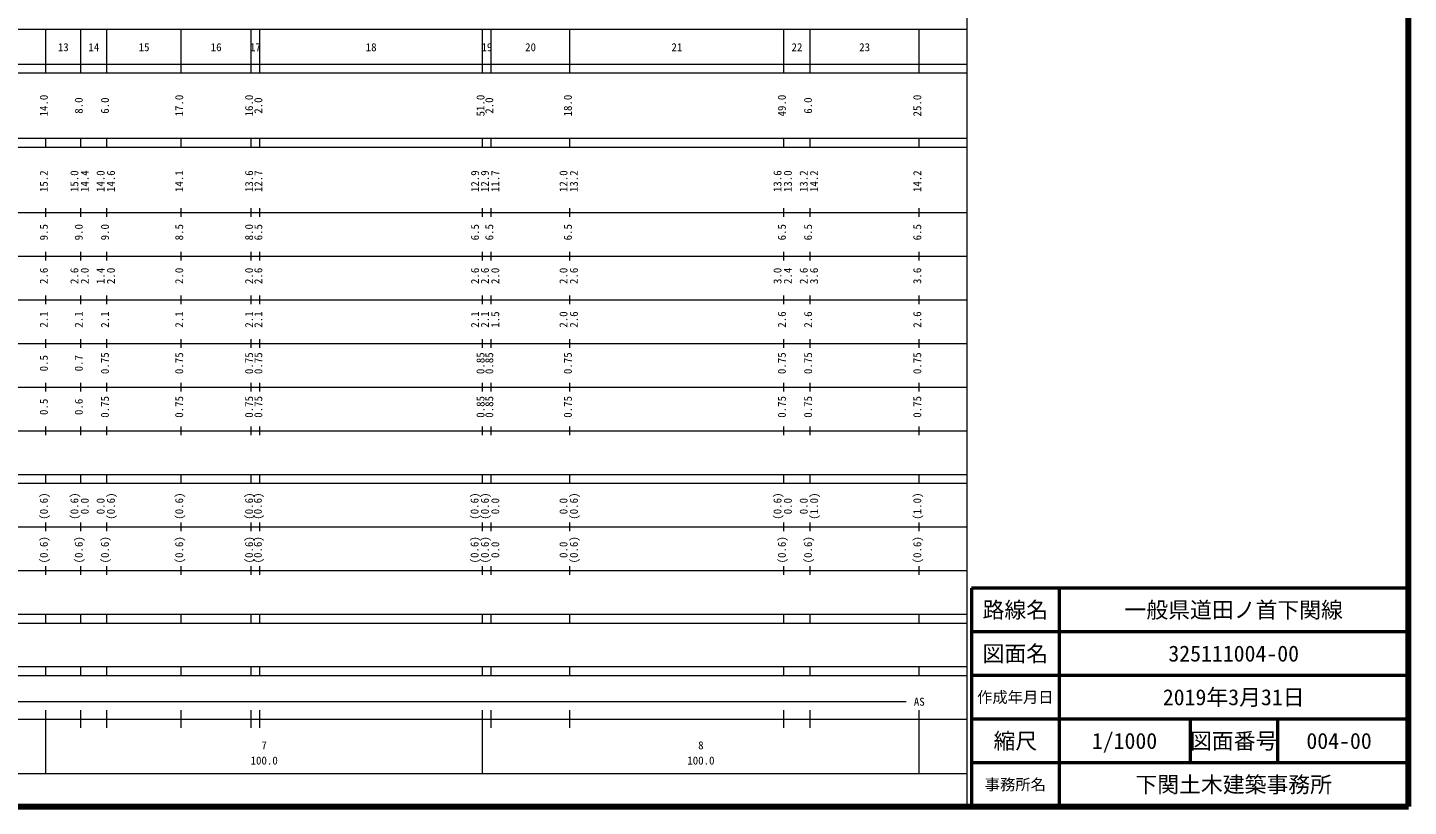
# Model space of a CAD drawing. Units: millimetres on the paper, enlarged 1000 times. Extents: x 40000 to 680000, y 20000 to 380000.
# Drawn here: x 363834 to 680000, y 20000 to 198357 of the extents above; entities that cross this region are included whole.
import ezdxf
from ezdxf.enums import TextEntityAlignment as Align

# ---------------------------------------------------------------- set-up
doc = ezdxf.new("R2010")
doc.units = ezdxf.units.MM
doc.header["$LTSCALE"] = 1000
for name, color, linetype, lineweight in [('M-TTL', 2, 'Continuous', 140), ('M-TTL-BAND', 7, 'Continuous', 13), ('M-TTL-FRAM', 2, 'Continuous', 50), ('M-TTL-LINE', 7, 'Continuous', 50)]:
    doc.layers.add(name, color=color, linetype=linetype, lineweight=lineweight)
doc.layers.add('M-TTL-TXT', color=7, linetype='Continuous')
doc.styles.add('ＭＳ ゴシック', font='')
doc.styles.get('ＭＳ ゴシック').set_extended_font_data('MS Gothic')

msp = doc.modelspace()

# ---------------------------------------------------------------- linework, layer by layer
at = {"layer": 'M-TTL'}
for p, q in [((680000, 20000), (680000, 380000)), ((40000, 20000), (680000, 20000))]:
    msp.add_line(p, q, dxfattribs=at)
at = {"layer": 'M-TTL-BAND'}
for p, q in [((579000, 20000), (579000, 370000)), ((68000, 198000), (579000, 198000)), ((368000, 188000), (368000, 198000)), ((376000, 188000), (376000, 198000)), ((382000, 188000), (382000, 198000)), ((399000, 188000), (399000, 198000)), ((415000, 188000), (415000, 198000)), ((417000, 188000), (417000, 198000)), ((468000, 188000), (468000, 198000)), ((470000, 188000), (470000, 198000)), ((488000, 188000), (488000, 198000)), ((537000, 188000), (537000, 198000)), ((543000, 188000), (543000, 198000)), ((568000, 188000), (568000, 198000)), ((40000, 190000), (579000, 190000)), ((40000, 188000), (579000, 188000)), ((40000, 173000), (579000, 173000)), ((40000, 171000), (579000, 171000)), ((368000, 171000), (368000, 173000)), ((376000, 171000), (376000, 173000)), ((382000, 171000), (382000, 173000)), ((399000, 171000), (399000, 173000)), ((415000, 171000), (415000, 173000)), ((417000, 171000), (417000, 173000)), ((468000, 171000), (468000, 173000)), ((470000, 171000), (470000, 173000)), ((488000, 171000), (488000, 173000)), ((537000, 171000), (537000, 173000)), ((543000, 171000), (543000, 173000)), ((568000, 171000), (568000, 173000)), ((40000, 156000), (579000, 156000)), ((368000, 155000), (368000, 157000)), ((376000, 155000), (376000, 157000)), ((382000, 155000), (382000, 157000)), ((399000, 155000), (399000, 157000)), ((415000, 155000), (415000, 157000)), ((417000, 155000), (417000, 157000)), ((468000, 155000), (468000, 157000)), ((470000, 155000), (470000, 157000)), ((488000, 155000), (488000, 157000)), ((537000, 155000), (537000, 157000)), ((543000, 155000), (543000, 157000)), ((568000, 155000), (568000, 157000)), ((46000, 146000), (579000, 146000)), ((368000, 145000), (368000, 147000)), ((376000, 145000), (376000, 147000)), ((382000, 145000), (382000, 147000)), ((399000, 145000), (399000, 147000)), ((415000, 145000), (415000, 147000)), ((417000, 145000), (417000, 147000)), ((468000, 145000), (468000, 147000)), ((470000, 145000), (470000, 147000)), ((488000, 145000), (488000, 147000)), ((537000, 145000), (537000, 147000)), ((543000, 145000), (543000, 147000)), ((568000, 145000), (568000, 147000)), ((52000, 136000), (579000, 136000)), ((368000, 135000), (368000, 137000)), ((376000, 135000), (376000, 137000)), ((382000, 135000), (382000, 137000)), ((399000, 135000), (399000, 137000)), ((415000, 135000), (415000, 137000)), ((417000, 135000), (417000, 137000)), ((468000, 135000), (468000, 137000)), ((470000, 135000), (470000, 137000)), ((488000, 135000), (488000, 137000)), ((537000, 135000), (537000, 137000)), ((543000, 135000), (543000, 137000)), ((568000, 135000), (568000, 137000)), ((368000, 125000), (368000, 127000)), ((376000, 125000), (376000, 127000)), ((382000, 125000), (382000, 127000)), ((399000, 125000), (399000, 127000)), ((415000, 125000), (415000, 127000)), ((417000, 125000), (417000, 127000)), ((468000, 125000), (468000, 127000)), ((470000, 125000), (470000, 127000)), ((488000, 125000), (488000, 127000)), ((537000, 125000), (537000, 127000)), ((543000, 125000), (543000, 127000)), ((568000, 125000), (568000, 127000)), ((46000, 126000), (579000, 126000)), ((368000, 115000), (368000, 117000)), ((376000, 115000), (376000, 117000)), ((382000, 115000), (382000, 117000)), ((399000, 115000), (399000, 117000)), ((415000, 115000), (415000, 117000)), ((417000, 115000), (417000, 117000)), ((468000, 115000), (468000, 117000)), ((470000, 115000), (470000, 117000)), ((488000, 115000), (488000, 117000)), ((537000, 115000), (537000, 117000)), ((543000, 115000), (543000, 117000)), ((568000, 115000), (568000, 117000)), ((52000, 116000), (579000, 116000)), ((46000, 106000), (579000, 106000)), ((368000, 105000), (368000, 107000)), ((376000, 105000), (376000, 107000)), ((382000, 105000), (382000, 107000)), ((399000, 105000), (399000, 107000)), ((415000, 105000), (415000, 107000)), ((417000, 105000), (417000, 107000)), ((468000, 105000), (468000, 107000)), ((470000, 105000), (470000, 107000)), ((488000, 105000), (488000, 107000)), ((537000, 105000), (537000, 107000)), ((543000, 105000), (543000, 107000)), ((568000, 105000), (568000, 107000)), ((40000, 96000), (579000, 96000)), ((368000, 94000), (368000, 96000)), ((376000, 94000), (376000, 96000)), ((382000, 94000), (382000, 96000)), ((399000, 94000), (399000, 96000)), ((415000, 94000), (415000, 96000)), ((417000, 94000), (417000, 96000)), ((468000, 94000), (468000, 96000)), ((470000, 94000), (470000, 96000)), ((488000, 94000), (488000, 96000)), ((537000, 94000), (537000, 96000)), ((543000, 94000), (543000, 96000)), ((568000, 94000), (568000, 96000)), ((40000, 94000), (579000, 94000)), ((49000, 84000), (579000, 84000)), ((368000, 83000), (368000, 85000)), ((376000, 83000), (376000, 85000)), ((382000, 83000), (382000, 85000)), ((399000, 83000), (399000, 85000)), ((415000, 83000), (415000, 85000)), ((417000, 83000), (417000, 85000)), ((468000, 83000), (468000, 85000)), ((470000, 83000), (470000, 85000)), ((488000, 83000), (488000, 85000)), ((537000, 83000), (537000, 85000)), ((543000, 83000), (543000, 85000)), ((568000, 83000), (568000, 85000)), ((40000, 74000), (579000, 74000)), ((368000, 73000), (368000, 75000)), ((376000, 73000), (376000, 75000)), ((382000, 73000), (382000, 75000)), ((399000, 73000), (399000, 75000)), ((415000, 73000), (415000, 75000)), ((417000, 73000), (417000, 75000)), ((468000, 73000), (468000, 75000)), ((470000, 73000), (470000, 75000)), ((488000, 73000), (488000, 75000)), ((537000, 73000), (537000, 75000)), ((543000, 73000), (543000, 75000)), ((568000, 73000), (568000, 75000)), ((40000, 64000), (579000, 64000)), ((368000, 62000), (368000, 64000)), ((376000, 62000), (376000, 64000)), ((382000, 62000), (382000, 64000)), ((399000, 62000), (399000, 64000)), ((415000, 62000), (415000, 64000)), ((417000, 62000), (417000, 64000)), ((468000, 62000), (468000, 64000)), ((470000, 62000), (470000, 64000)), ((488000, 62000), (488000, 64000)), ((537000, 62000), (537000, 64000)), ((543000, 62000), (543000, 64000)), ((568000, 62000), (568000, 64000)), ((40000, 62000), (579000, 62000)), ((40000, 52000), (579000, 52000)), ((368000, 50000), (368000, 52000)), ((376000, 50000), (376000, 52000)), ((382000, 50000), (382000, 52000)), ((399000, 50000), (399000, 52000)), ((415000, 50000), (415000, 52000)), ((417000, 50000), (417000, 52000)), ((468000, 50000), (468000, 52000)), ((470000, 50000), (470000, 52000)), ((488000, 50000), (488000, 52000)), ((537000, 50000), (537000, 52000)), ((543000, 50000), (543000, 52000)), ((568000, 50000), (568000, 52000)), ((40000, 50000), (579000, 50000)), ((71000, 44000), (565000, 44000)), ((368000, 27500), (368000, 42000)), ((376000, 38000), (376000, 42000)), ((382000, 38000), (382000, 42000)), ((399000, 38000), (399000, 42000)), ((415000, 38000), (415000, 42000)), ((417000, 38000), (417000, 42000)), ((468000, 27500), (468000, 42000)), ((470000, 38000), (470000, 42000)), ((488000, 38000), (488000, 42000)), ((537000, 38000), (537000, 42000)), ((543000, 38000), (543000, 42000)), ((568000, 27500), (568000, 42000)), ((40000, 40000), (579000, 40000)), ((68000, 27500), (579000, 27500))]:
    msp.add_line(p, q, dxfattribs=at)
at = {"layer": 'M-TTL-FRAM'}
for p, q in [((680000, 70000), (580000, 70000)), ((580000, 70000), (580000, 20000))]:
    msp.add_line(p, q, dxfattribs=at)
at = {"layer": 'M-TTL-LINE'}
for p, q in [((600000, 70000), (600000, 20000)), ((680000, 60000), (580000, 60000)), ((680000, 50000), (580000, 50000)), ((680000, 40000), (580000, 40000)), ((630000, 40000), (630000, 30000)), ((650000, 40000), (650000, 30000)), ((680000, 30000), (580000, 30000))]:
    msp.add_line(p, q, dxfattribs=at)

# ---------------------------------------------------------------- texts
at = {"layer": 'M-TTL-BAND', "style": 'ＭＳ ゴシック'}
for s, p in [('13', (372000, 192405)), ('14', (379000, 192405)), ('15', (390500, 192405)), ('16', (407000, 192405)), ('17', (416000, 192405)), ('18', (442500, 192405)), ('19', (469000, 192405)), ('20', (479000, 192405)), ('21', (512500, 192405)), ('22', (540000, 192405)), ('23', (555500, 192405)), ('AS', (568000, 42500)), ('7', (418000, 32523)), ('8', (518000, 32523)), ('100.0', (418000, 29033)), ('100.0', (518000, 29033))]:
    msp.add_text(s, height=1833, dxfattribs=at).set_placement(p, align=Align.BOTTOM_CENTER)
for s, p in [('14.0', (369000, 180500)), ('8.0', (377000, 180500)), ('6.0', (383000, 180500)), ('17.0', (400000, 180500)), ('16.0', (416000, 180500)), ('2.0', (418116, 180500)), ('51.0', (469000, 180500)), ('2.0', (471000, 180500)), ('18.0', (489000, 180500)), ('49.0', (538000, 180500)), ('6.0', (544000, 180500)), ('25.0', (569000, 180500)), ('15.2', (369000, 163174)), ('15.0', (376000, 163174)), ('14.4', (378370, 163174)), ('14.0', (382000, 163174)), ('14.6', (384370, 163174)), ('14.1', (400000, 163174)), ('13.6', (416000, 163174)), ('12.7', (418116, 163174)), ('12.9', (467734, 163174)), ('12.9', (470000, 163174)), ('11.7', (472370, 163174)), ('12.0', (488000, 163174)), ('13.2', (490370, 163174)), ('13.6', (537000, 163174)), ('13.0', (539370, 163174)), ('13.2', (543000, 163174)), ('14.2', (545370, 163174)), ('14.2', (569000, 163174)), ('9.5', (369000, 151500)), ('9.0', (377000, 151500)), ('9.0', (383000, 151500)), ('8.5', (400000, 151500)), ('8.0', (416000, 151500)), ('6.5', (418116, 151500)), ('6.5', (467734, 151500)), ('6.5', (471000, 151500)), ('6.5', (489000, 151500)), ('6.5', (538000, 151500)), ('6.5', (544000, 151500)), ('6.5', (569000, 151500)), ('2.6', (369000, 141500)), ('2.6', (376000, 141500)), ('2.0', (378370, 141500)), ('1.4', (382000, 141500)), ('2.0', (384370, 141500)), ('2.0', (400000, 141500)), ('2.0', (416000, 141500)), ('2.6', (418116, 141500)), ('2.6', (467734, 141500)), ('2.6', (470000, 141500)), ('2.0', (472370, 141500)), ('2.0', (488000, 141500)), ('2.6', (490370, 141500)), ('3.0', (537000, 141500)), ('2.4', (539370, 141500)), ('2.6', (543000, 141500)), ('3.6', (545370, 141500)), ('3.6', (569000, 141500)), ('2.1', (369000, 131500)), ('2.1', (377000, 131500)), ('2.1', (383000, 131500)), ('2.1', (400000, 131500)), ('2.1', (416000, 131500)), ('2.1', (418116, 131500)), ('2.1', (467734, 131500)), ('2.1', (470000, 131500)), ('1.5', (472370, 131500)), ('2.0', (488000, 131500)), ('2.6', (490370, 131500)), ('2.6', (538000, 131500)), ('2.6', (544000, 131500)), ('2.6', (569000, 131500)), ('0.75', (383000, 121500)), ('0.75', (400000, 121500)), ('0.75', (416000, 121500)), ('0.75', (418116, 121500)), ('0.85', (469000, 121500)), ('0.85', (471000, 121500)), ('0.75', (489000, 121500)), ('0.75', (538000, 121500)), ('0.75', (544000, 121500)), ('0.75', (569000, 121500)), ('0.5', (369000, 121500)), ('0.7', (377000, 121500)), ('0.75', (383000, 111500)), ('0.75', (400000, 111500)), ('0.75', (416000, 111500)), ('0.75', (418116, 111500)), ('0.85', (469000, 111500)), ('0.85', (471000, 111500)), ('0.75', (489000, 111500)), ('0.75', (538000, 111500)), ('0.75', (544000, 111500)), ('0.75', (569000, 111500)), ('0.5', (369000, 111500)), ('0.6', (377000, 111500)), ('(0.6)', (369000, 88764)), ('(0.6)', (376000, 88764)), ('0.0', (378370, 88764)), ('0.0', (382000, 88764)), ('(0.6)', (384370, 88764)), ('(0.6)', (400000, 88764)), ('(0.6)', (416000, 88764)), ('(0.6)', (418000, 88764)), ('(0.6)', (467633, 88764)), ('(0.6)', (470000, 88764)), ('0.0', (472370, 88764)), ('0.0', (488000, 88764)), ('(0.6)', (490370, 88764)), ('(0.6)', (537000, 88764)), ('0.0', (539370, 88764)), ('0.0', (543000, 88764)), ('(1.0)', (545370, 88764)), ('(1.0)', (569000, 88764)), ('(0.6)', (369000, 78764)), ('(0.6)', (377000, 78764)), ('(0.6)', (383000, 78764)), ('(0.6)', (400000, 78764)), ('(0.6)', (416000, 78764)), ('(0.6)', (418000, 78764)), ('(0.6)', (467633, 78764)), ('(0.6)', (470000, 78764)), ('0.0', (472370, 78764)), ('0.0', (488000, 78764)), ('(0.6)', (490370, 78764)), ('(0.6)', (538000, 78764)), ('(0.6)', (544000, 78764)), ('(0.6)', (569000, 78764))]:
    msp.add_text(s, height=1833, rotation=90, dxfattribs=at).set_placement(p, align=Align.BOTTOM_CENTER)
at = {"layer": 'M-TTL-TXT', "style": 'ＭＳ ゴシック'}
for s, height, p in [('路線名', 3666, (590000, 65000)), ('路線名', 3666, (590000, 65000)), ('一般県道田ノ首下関線', 3666, (640000, 65000)), ('図面名', 3666, (590000, 55000)), ('図面名', 3666, (590000, 55000)), ('325111004-00', 3666, (640000, 55000)), ('作成年月日', 2566, (590000, 45000)), ('作成年月日', 2566, (590000, 45000)), ('2019年3月31日', 3666, (640000, 45000)), ('縮尺', 3666, (590000, 35000)), ('縮尺', 3666, (590000, 35000)), ('1/1000', 3666, (615000, 35000)), ('図面番号', 3666, (640000, 35000)), ('図面番号', 3666, (640000, 35000)), ('004-00', 3666, (664125, 35000)), ('事務所名', 2566, (590000, 25000)), ('事務所名', 2566, (590000, 25000)), ('下関土木建築事務所', 3666, (640000, 25000))]:
    msp.add_text(s, height=height, dxfattribs=at).set_placement(p, align=Align.MIDDLE_CENTER)

doc.saveas('drawing.dxf')
